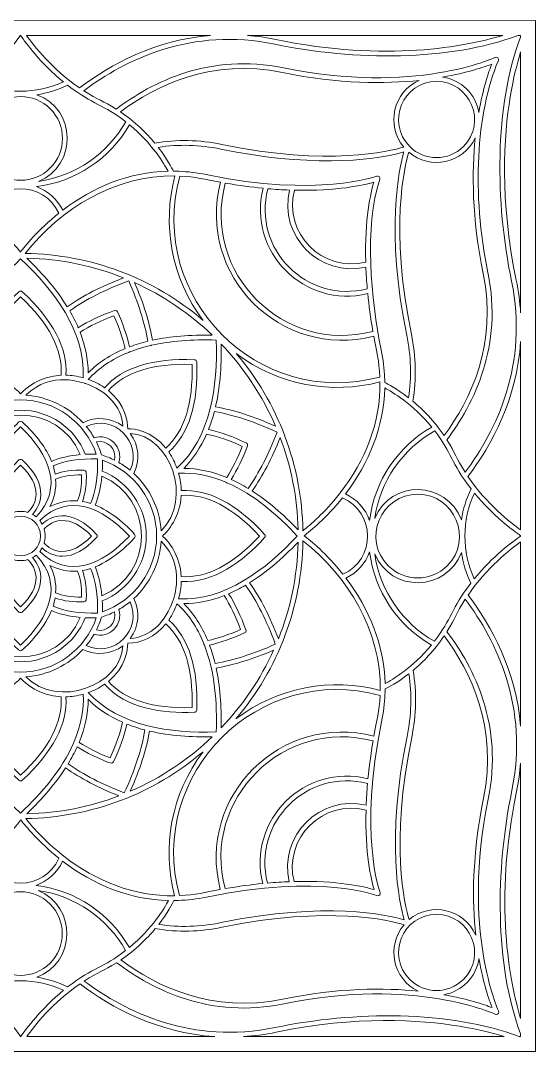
# Model space of a CAD drawing. Header units: inches. Extents: x 51 to 4638, y 0 to 864.
# Drawn here: x 483 to 915, y 0 to 864 of the extents above; entities that cross this region are included whole.
import ezdxf

# ---------------------------------------------------------------- set-up
doc = ezdxf.new("R2010")
doc.units = ezdxf.units.IN
doc.header["$MEASUREMENT"] = 0
doc.layers.add('_U+0421_U+043B_U+043E_U+0439 1', color=7, linetype='Continuous')

msp = doc.modelspace()

# ---------------------------------------------------------------- linework, layer by layer
at = {"layer": '_U+0421_U+043B_U+043E_U+0439 1', "color": 1, "lineweight": 9, "true_color": 0xff0000}
msp.add_lwpolyline([(915.45, 864), (51.45, 863.92), (51.45, 0), (915.45, 0), (915.45, 864)], dxfattribs=at)
for points, knots in [([(903.06, 851.61), (903.06, 851.61), (903.06, 850.23), (903.06, 850.23), (880.85, 792.02), (881.67, 712.1), (895.43, 645.67), (909.86, 576.03), (882.68, 520.43), (856.51, 485.39), (848.59, 497.68), (848.37, 501.17), (841.12, 512.61), (864.05, 542.93), (888.29, 591.59), (875.61, 652.78), (861.91, 718.89), (865.68, 786.62), (884.36, 830.54), (885.1, 832.27), (883.3, 833.92), (881.67, 833.14), (881, 832.82), (813.89, 801.65), (703.99, 824.42), (642.7, 837.12), (593.99, 812.79), (563.64, 789.8), (552.2, 797.01), (548.81, 797.16), (536.43, 805.18), (571.5, 831.42), (627.17, 858.68), (696.89, 844.24), (763.43, 830.45), (843.01, 829.81), (900.79, 851.61), (900.79, 851.61), (903.06, 851.61), (903.06, 851.61)], [0, 0, 0, 0, 1, 1, 1, 2, 2, 2, 3, 3, 3, 4, 4, 4, 5, 5, 5, 6, 6, 6, 7, 7, 7, 8, 8, 8, 9, 9, 9, 10, 10, 10, 11, 11, 11, 12, 12, 12, 13, 13, 13, 13]), ([(483.46, 851.61), (487.98, 844.98), (500.3, 828.28), (519.42, 812.66), (496.65, 802.18), (470.15, 802.23), (447.42, 812.8), (466.45, 828.37), (478.71, 844.99), (483.22, 851.61), (483.22, 851.61), (483.46, 851.61), (483.46, 851.61), (483.46, 851.61), (483.46, 851.61), (483.46, 851.61)], [0, 0, 0, 0, 1, 1, 1, 2, 2, 2, 3, 3, 3, 4, 4, 4, 5, 5, 5, 5]), ([(532.91, 807.53), (509.98, 823.28), (494.71, 842.63), (488.33, 851.61), (488.33, 851.61), (642.78, 851.61), (642.78, 851.61), (596.44, 847.76), (558.93, 827.24), (532.91, 807.53)], [0, 0, 0, 0, 1, 1, 1, 2, 2, 2, 3, 3, 3, 3]), ([(697.7, 848.15), (689.55, 849.84), (681.59, 850.97), (673.83, 851.61), (673.83, 851.61), (887.99, 851.61), (887.99, 851.61), (857.2, 842.33), (790.35, 828.96), (697.7, 848.15)], [0, 0, 0, 0, 1, 1, 1, 2, 2, 2, 3, 3, 3, 3]), ([(804.98, 758.05), (793.36, 754.51), (741.72, 741.68), (652.27, 760.21), (633.41, 764.12), (614.51, 764.5), (596.07, 761.35), (589.1, 769.73), (579.61, 779.1), (567.2, 787.47), (596.96, 809.71), (644.12, 832.74), (703.18, 820.51), (750.55, 810.69), (789.77, 810.93), (817.95, 813.89), (796.03, 804.18), (789.81, 776.18), (804.98, 758.05)], [0, 0, 0, 0, 1, 1, 1, 2, 2, 2, 3, 3, 3, 4, 4, 4, 5, 5, 5, 6, 6, 6, 6]), ([(903.06, 619.12), (902.49, 627.98), (901.29, 637.1), (899.35, 646.48), (885.35, 714.05), (888.89, 767.35), (894.33, 800.17), (896.93, 815.89), (900.21, 828.53), (903.06, 837.76), (903.06, 837.76), (903.06, 619.12), (903.06, 619.12)], [0, 0, 0, 0, 1, 1, 1, 2, 2, 2, 3, 3, 3, 4, 4, 4, 4]), ([(837.59, 816.63), (858.12, 820.21), (872.06, 824.96), (878.78, 827.59), (876.18, 820.94), (871.5, 807.23), (867.93, 787.04), (865.35, 802.51), (853.06, 814.45), (837.59, 816.63)], [0, 0, 0, 0, 1, 1, 1, 2, 2, 2, 3, 3, 3, 3]), ([(855.1, 758.51), (842.66, 746.07), (822.41, 746.07), (809.96, 758.51), (789.9, 778.58), (804.23, 812.99), (832.53, 812.99), (860.81, 812.98), (875.19, 778.61), (855.1, 758.51)], [0, 0, 0, 0, 1, 1, 1, 2, 2, 2, 3, 3, 3, 3]), ([(508.38, 790.07), (522.05, 776.39), (522.05, 754.14), (508.38, 740.47), (494.7, 726.79), (472.45, 726.79), (458.78, 740.47), (445.1, 754.14), (445.1, 776.39), (458.78, 790.07), (472.45, 803.74), (494.7, 803.74), (508.38, 790.07)], [0, 0, 0, 0, 1, 1, 1, 2, 2, 2, 3, 3, 3, 4, 4, 4, 4]), ([(571.71, 779.22), (556.65, 752.8), (530.07, 733.76), (498.4, 729.12), (531.33, 742.57), (530.3, 789.62), (497.2, 801.88), (506.05, 803.23), (514.72, 805.9), (522.9, 809.89), (544.91, 792.84), (552.47, 794.15), (571.71, 779.22)], [0, 0, 0, 0, 1, 1, 1, 2, 2, 2, 3, 3, 3, 4, 4, 4, 4]), ([(607.17, 737.8), (574.64, 737), (544.44, 724.6), (518.76, 705.05), (514.32, 714.25), (506.4, 721.41), (496.68, 724.85), (529.54, 728.93), (558.34, 748.12), (574.86, 776.7), (593.82, 761.05), (603.91, 743.99), (607.17, 737.8)], [0, 0, 0, 0, 1, 1, 1, 2, 2, 2, 3, 3, 3, 4, 4, 4, 4]), ([(788.95, 564.49), (788.66, 572.04), (787.76, 579.87), (786.08, 587.96), (777.27, 630.5), (771.69, 691.16), (784.87, 731.13), (785.43, 732.79), (783.8, 734.23), (782.27, 733.64), (781.79, 733.46), (732.94, 715.45), (639.19, 734.88), (631.32, 736.51), (623.69, 737.42), (616.33, 737.73), (615.82, 737.94), (615.34, 737.94), (614.88, 737.77), (613.8, 737.8), (612.72, 737.83), (611.65, 737.84), (610.44, 740.37), (606.45, 748.15), (598.95, 757.78), (616.19, 760.44), (633.84, 759.95), (651.46, 756.3), (722.28, 741.62), (776.24, 745.55), (805.15, 753.94), (801.11, 740.04), (789.33, 687.92), (807.5, 600.24), (811.14, 582.68), (811.64, 565.09), (809.01, 547.9), (799.14, 555.54), (791.26, 559.5), (789.05, 560.54), (789.04, 561.4), (789.01, 562.27), (788.99, 563.14), (789.13, 563.57), (789.13, 564), (788.95, 564.49)], [0, 0, 0, 0, 1, 1, 1, 2, 2, 2, 3, 3, 3, 4, 4, 4, 5, 5, 5, 6, 6, 6, 7, 7, 7, 8, 8, 8, 9, 9, 9, 10, 10, 10, 11, 11, 11, 12, 12, 12, 13, 13, 13, 14, 14, 14, 15, 15, 15, 15]), ([(871.69, 651.97), (883.91, 593.01), (860.96, 545.9), (838.79, 516.17), (830.37, 528.58), (820.97, 538.07), (812.58, 545.03), (815.7, 563.4), (815.31, 582.24), (811.42, 601.05), (792.92, 690.33), (805.71, 742.07), (809.25, 753.75), (827.13, 738.51), (854.84, 744.3), (864.97, 765.67), (862.11, 737.58), (862, 698.75), (871.69, 651.97)], [0, 0, 0, 0, 1, 1, 1, 2, 2, 2, 3, 3, 3, 4, 4, 4, 5, 5, 5, 6, 6, 6, 6]), ([(612.93, 733.81), (602.06, 692.79), (609.94, 648.11), (636.66, 612.74), (594.9, 648.26), (542.71, 667.99), (487.42, 668.89), (516.96, 706.58), (563.17, 734.69), (612.93, 733.81)], [0, 0, 0, 0, 1, 1, 1, 2, 2, 2, 3, 3, 3, 3]), ([(515.52, 702.53), (498.22, 688.76), (487.02, 674.98), (483.24, 670.02), (479.3, 675.15), (468.29, 688.6), (451.42, 702.07), (463.46, 729.74), (502.99, 730.21), (515.52, 702.53)], [0, 0, 0, 0, 1, 1, 1, 2, 2, 2, 3, 3, 3, 3]), ([(779.75, 599.58), (782.17, 586.2), (784.3, 579.13), (784.92, 565.27), (682.76, 537.79), (589.29, 631.82), (617.04, 733.68), (630.8, 733.01), (637.43, 730.95), (651.3, 728.46), (630.78, 650.47), (702, 579.39), (779.75, 599.58)], [0, 0, 0, 0, 1, 1, 1, 2, 2, 2, 3, 3, 3, 4, 4, 4, 4]), ([(774.74, 635.18), (775.7, 625.38), (777.11, 614.82), (779.05, 603.53), (704.03, 583.79), (635.19, 652.53), (655.25, 727.76), (666.55, 725.83), (677.1, 724.44), (686.91, 723.48), (673.45, 670.15), (721.86, 622.14), (774.74, 635.18)], [0, 0, 0, 0, 1, 1, 1, 2, 2, 2, 3, 3, 3, 4, 4, 4, 4]), ([(773.07, 661.5), (736.9, 652.55), (703.87, 685.44), (713.16, 721.85), (749.2, 720.93), (771.4, 726.14), (779.85, 728.65), (777.34, 720.16), (772.1, 697.81), (773.07, 661.5)], [0, 0, 0, 0, 1, 1, 1, 2, 2, 2, 3, 3, 3, 3]), ([(773.2, 657.42), (773.42, 651.68), (773.8, 645.62), (774.36, 639.22), (723.82, 626.28), (677.67, 672.47), (690.95, 723.11), (697.32, 722.56), (703.36, 722.2), (709.08, 721.98), (699.89, 683.33), (734.57, 648.52), (773.2, 657.42)], [0, 0, 0, 0, 1, 1, 1, 2, 2, 2, 3, 3, 3, 4, 4, 4, 4]), ([(536.05, 564.53), (530.85, 566.02), (526, 566.73), (521.51, 566.86), (522.9, 589.53), (510.57, 613.05), (484.81, 636.8), (484.04, 637.51), (482.86, 637.51), (482.09, 636.8), (456.33, 613.05), (443.99, 589.52), (445.39, 566.85), (440.9, 566.71), (436.05, 566), (430.85, 564.52), (430.19, 577.55), (432.72, 590.83), (438.42, 604.28), (438.85, 604.69), (439.04, 605.22), (439.04, 605.75), (448.75, 627.86), (465.86, 647.8), (483.45, 664.21), (511.63, 637.91), (538.01, 603.14), (536.05, 564.53)], [0, 0, 0, 0, 1, 1, 1, 2, 2, 2, 3, 3, 3, 4, 4, 4, 5, 5, 5, 6, 6, 6, 7, 7, 7, 8, 8, 8, 9, 9, 9, 9]), ([(522.59, 624.19), (514.22, 637.65), (502.87, 651.23), (488.57, 664.87), (517.19, 664.25), (544.54, 658.45), (569.74, 648.36), (551.37, 641.43), (535.54, 633.32), (522.59, 624.19)], [0, 0, 0, 0, 1, 1, 1, 2, 2, 2, 3, 3, 3, 3]), ([(574.18, 645.75), (582.18, 627.76), (587.56, 610.78), (590.21, 595.22), (584.83, 593.9), (579.72, 592.34), (574.89, 590.53), (572.8, 599.76), (569.4, 609.65), (564.72, 619.99), (564.29, 620.94), (563.21, 621.41), (562.23, 621.05), (550.59, 616.9), (540.4, 612.03), (531.85, 606.58), (529.82, 611.29), (527.43, 616.02), (524.66, 620.76), (538.08, 630.25), (554.72, 638.65), (574.18, 645.75)], [0, 0, 0, 0, 1, 1, 1, 2, 2, 2, 3, 3, 3, 4, 4, 4, 5, 5, 5, 6, 6, 6, 7, 7, 7, 7]), ([(594.12, 596.11), (591.55, 611.07), (586.52, 627.27), (579.15, 644.36), (603.36, 633.41), (625.38, 618.43), (644.34, 600.29), (625.68, 600.72), (608.93, 599.32), (594.12, 596.11)], [0, 0, 0, 0, 1, 1, 1, 2, 2, 2, 3, 3, 3, 3]), ([(517.5, 566.83), (499.12, 565.96), (487.49, 555.49), (483.45, 551.18), (479.41, 555.49), (467.79, 565.95), (449.4, 566.82), (447.99, 587.92), (459.43, 610.04), (483.45, 632.6), (507.46, 610.05), (518.91, 587.93), (517.5, 566.83)], [0, 0, 0, 0, 1, 1, 1, 2, 2, 2, 3, 3, 3, 4, 4, 4, 4]), ([(561.83, 616.65), (566.11, 606.95), (569.22, 597.68), (571.12, 589.05), (558.94, 584), (548.6, 577.27), (540.15, 568.88), (540.11, 580.07), (537.85, 591.39), (533.4, 602.82), (541.39, 607.99), (550.93, 612.64), (561.83, 616.65)], [0, 0, 0, 0, 1, 1, 1, 2, 2, 2, 3, 3, 3, 4, 4, 4, 4]), ([(614.64, 488.77), (612.86, 493.8), (611.08, 497.6), (607.72, 502.44), (624.74, 517.48), (632.65, 542.84), (631.23, 577.86), (631.19, 578.9), (630.35, 579.74), (629.31, 579.78), (594.3, 581.2), (568.93, 573.29), (553.89, 556.26), (549.01, 559.64), (545.19, 561.43), (540.22, 563.19), (548.93, 572.74), (560.03, 580.23), (573.43, 585.67), (574.03, 585.66), (574.54, 585.89), (574.9, 586.26), (580.41, 588.41), (586.31, 590.21), (592.57, 591.68), (592.65, 591.68), (592.73, 591.68), (592.81, 591.69), (592.97, 591.72), (593.12, 591.77), (593.27, 591.83), (609.05, 595.43), (627.19, 596.9), (647.65, 596.2), (648.98, 557.63), (643.01, 514.64), (614.64, 488.77)], [0, 0, 0, 0, 1, 1, 1, 2, 2, 2, 3, 3, 3, 4, 4, 4, 5, 5, 5, 6, 6, 6, 7, 7, 7, 8, 8, 8, 9, 9, 9, 10, 10, 10, 11, 11, 11, 12, 12, 12, 12]), ([(647.02, 540.23), (650.62, 555.62), (652.2, 573.2), (651.74, 592.89), (670.8, 572.96), (686.36, 549.66), (697.44, 523.98), (679.55, 532.07), (662.63, 537.52), (647.02, 540.23)], [0, 0, 0, 0, 1, 1, 1, 2, 2, 2, 3, 3, 3, 3]), ([(903.06, 437.1), (894.06, 443.49), (874.64, 458.81), (858.86, 481.86), (878.99, 508.49), (899.97, 547.15), (903.06, 594.99), (903.06, 594.99), (903.06, 437.1), (903.06, 437.1)], [0, 0, 0, 0, 1, 1, 1, 2, 2, 2, 3, 3, 3, 3]), ([(751.71, 468.19), (751.33, 467.95), (751.04, 467.61), (750.88, 467.14), (738.51, 451.51), (726.1, 440.94), (720.34, 436.39), (719.34, 491.46), (699.66, 543.45), (664.31, 585.08), (699.89, 558.15), (744.5, 550.56), (785.04, 561.17), (785.49, 527.32), (772.98, 495.45), (751.71, 468.19)], [0, 0, 0, 0, 1, 1, 1, 2, 2, 2, 3, 3, 3, 4, 4, 4, 5, 5, 5, 5]), ([(569.34, 523.96), (559.46, 531.46), (546.46, 532.35), (535.85, 526.98), (523.59, 540.3), (506.42, 548.83), (487.79, 549.99), (509.44, 571.43), (536.79, 559.86), (537.79, 559.82), (554.54, 554.15), (568.45, 541.22), (569.34, 523.96)], [0, 0, 0, 0, 1, 1, 1, 2, 2, 2, 3, 3, 3, 4, 4, 4, 4]), ([(627.3, 575.85), (628.32, 543.22), (620.92, 519.63), (605.31, 505.65), (593.42, 520.36), (579.01, 521.9), (573.33, 521.87), (573.35, 527.55), (571.81, 541.95), (557.09, 553.85), (571.07, 569.47), (594.67, 576.86), (627.3, 575.85)], [0, 0, 0, 0, 1, 1, 1, 2, 2, 2, 3, 3, 3, 4, 4, 4, 4]), ([(756.05, 467.27), (775.96, 493.33), (788.24, 523.69), (789.01, 556.07), (795.01, 552.93), (812.48, 542.74), (828.42, 523.31), (800.39, 507.23), (780.5, 478.72), (776.3, 444.98), (772.87, 454.67), (765.64, 462.79), (756.05, 467.27)], [0, 0, 0, 0, 1, 1, 1, 2, 2, 2, 3, 3, 3, 4, 4, 4, 4]), ([(546.97, 500.66), (543.8, 500.72), (540.73, 500.68), (537.77, 500.53), (529.01, 522.68), (507.37, 537.46), (483.45, 537.46), (459.53, 537.46), (437.89, 522.68), (429.13, 500.53), (426.17, 500.68), (423.1, 500.72), (419.93, 500.66), (429.09, 527.57), (454.81, 546.14), (483.45, 546.14), (512.09, 546.14), (537.81, 527.57), (546.97, 500.66)], [0, 0, 0, 0, 1, 1, 1, 2, 2, 2, 3, 3, 3, 4, 4, 4, 5, 5, 5, 6, 6, 6, 6]), ([(509.38, 494.57), (505.05, 505.46), (496.84, 516.51), (484.81, 527.61), (484.04, 528.31), (482.86, 528.31), (482.09, 527.61), (470.06, 516.51), (461.85, 505.46), (457.52, 494.57), (450.62, 497.54), (442.52, 499.42), (433.33, 500.23), (452.01, 544.41), (514.89, 544.42), (533.57, 500.23), (524.38, 499.42), (516.28, 497.54), (509.38, 494.57)], [0, 0, 0, 0, 1, 1, 1, 2, 2, 2, 3, 3, 3, 4, 4, 4, 5, 5, 5, 6, 6, 6, 6]), ([(674.35, 471.92), (669.62, 474.79), (664.9, 477.3), (660.21, 479.44), (665.25, 487.44), (669.84, 496.85), (673.85, 507.46), (674.22, 508.44), (673.78, 509.53), (672.83, 509.98), (661.67, 515.26), (651.02, 519.03), (641.12, 521.22), (643.02, 525.99), (644.67, 531.02), (646.06, 536.33), (662.26, 533.56), (679.97, 527.73), (698.75, 518.99), (691.69, 500.61), (683.49, 484.8), (674.35, 471.92)], [0, 0, 0, 0, 1, 1, 1, 2, 2, 2, 3, 3, 3, 4, 4, 4, 5, 5, 5, 6, 6, 6, 7, 7, 7, 7]), ([(575.35, 487.07), (572.39, 489.5), (569.22, 491.7), (565.87, 493.63), (569.84, 506.41), (557.78, 518.37), (545.09, 514.41), (543.16, 517.74), (540.98, 520.9), (538.57, 523.85), (561.81, 534.58), (586.16, 510.5), (575.35, 487.07)], [0, 0, 0, 0, 1, 1, 1, 2, 2, 2, 3, 3, 3, 4, 4, 4, 4]), ([(496.49, 448.02), (495.53, 448.8), (494.51, 449.49), (493.42, 450.09), (495.81, 452.59), (500.16, 458.25), (500.43, 466.47), (500.75, 476.03), (495.49, 485.87), (484.81, 495.73), (484.04, 496.43), (482.86, 496.43), (482.09, 495.73), (471.41, 485.87), (466.15, 476.03), (466.47, 466.47), (466.75, 458.25), (471.09, 452.59), (473.48, 450.09), (472.39, 449.49), (471.37, 448.8), (470.41, 448.02), (447.23, 472), (459, 500.29), (483.45, 523.4), (507.89, 500.31), (519.67, 472), (496.49, 448.02)], [0, 0, 0, 0, 1, 1, 1, 2, 2, 2, 3, 3, 3, 4, 4, 4, 5, 5, 5, 6, 6, 6, 7, 7, 7, 8, 8, 8, 9, 9, 9, 9]), ([(780.57, 446.69), (785.15, 478), (803.95, 504.88), (830.93, 520.14), (845.73, 500.96), (844.28, 493.65), (861.48, 471.5), (857.41, 463.24), (854.69, 454.46), (853.32, 445.51), (841.03, 478.67), (793.98, 479.55), (780.57, 446.69)], [0, 0, 0, 0, 1, 1, 1, 2, 2, 2, 3, 3, 3, 4, 4, 4, 4]), ([(551.49, 499.91), (551.49, 499.91), (551.36, 500.04), (551.36, 500.04), (550.21, 503.78), (548.76, 507.37), (547.04, 510.8), (556.2, 513.02), (564.48, 504.78), (562.25, 495.58), (558.82, 497.3), (555.23, 498.75), (551.49, 499.91)], [0, 0, 0, 0, 1, 1, 1, 2, 2, 2, 3, 3, 3, 4, 4, 4, 4]), ([(575.42, 517.88), (609.13, 516.14), (628.35, 463.52), (601.44, 436.34), (600.28, 454.95), (591.77, 472.09), (578.48, 484.35), (583.93, 495.1), (582.88, 508.11), (575.42, 517.88)], [0, 0, 0, 0, 1, 1, 1, 2, 2, 2, 3, 3, 3, 3]), ([(656.49, 481.05), (644.31, 486.1), (632.24, 488.66), (620.33, 488.7), (628.22, 496.63), (634.63, 506.24), (639.56, 517.47), (648.86, 515.48), (658.89, 512.02), (669.45, 507.15), (665.6, 497.26), (661.25, 488.51), (656.49, 481.05)], [0, 0, 0, 0, 1, 1, 1, 2, 2, 2, 3, 3, 3, 4, 4, 4, 4]), ([(677.75, 469.79), (686.51, 482.19), (694.41, 497.2), (701.28, 514.5), (710.46, 490.35), (715.73, 464.31), (716.32, 437.12), (703.39, 450.67), (690.52, 461.56), (677.75, 469.79)], [0, 0, 0, 0, 1, 1, 1, 2, 2, 2, 3, 3, 3, 3]), ([(548.07, 496.62), (548.49, 481.67), (546.53, 469.12), (542.23, 459.27), (539.91, 460), (537.6, 460.56), (535.29, 460.93), (537.84, 467.5), (538.94, 475.64), (538.55, 485.19), (538.51, 486.23), (537.68, 487.06), (536.64, 487.1), (527.1, 487.49), (518.96, 486.39), (512.39, 483.85), (512.02, 486.15), (511.46, 488.46), (510.73, 490.78), (520.58, 495.08), (533.13, 497.04), (548.07, 496.62)], [0, 0, 0, 0, 1, 1, 1, 2, 2, 2, 3, 3, 3, 4, 4, 4, 5, 5, 5, 6, 6, 6, 7, 7, 7, 7]), ([(552.11, 368.48), (552.17, 371.65), (552.13, 374.72), (551.98, 377.68), (574.13, 386.44), (588.92, 408.08), (588.92, 432), (588.92, 455.92), (574.13, 477.56), (551.98, 486.32), (552.13, 489.28), (552.17, 492.35), (552.11, 495.52), (579.02, 486.36), (597.59, 460.64), (597.59, 432), (597.59, 403.36), (579.02, 377.64), (552.11, 368.48)], [0, 0, 0, 0, 1, 1, 1, 2, 2, 2, 3, 3, 3, 4, 4, 4, 5, 5, 5, 6, 6, 6, 6]), ([(470.47, 466.6), (470.21, 474.55), (474.57, 482.93), (483.45, 491.5), (492.31, 482.95), (496.67, 474.6), (496.43, 466.66), (496.16, 457.62), (489.79, 452.1), (489.41, 451.78), (485.51, 452.96), (481.4, 452.96), (477.49, 451.78), (477.14, 452.07), (470.77, 457.5), (470.47, 466.6)], [0, 0, 0, 0, 1, 1, 1, 2, 2, 2, 3, 3, 3, 4, 4, 4, 5, 5, 5, 5]), ([(615.98, 379.4), (617.47, 384.6), (618.18, 389.45), (618.31, 393.94), (645.57, 392.27), (669.82, 410.65), (688.26, 430.64), (688.96, 431.41), (688.96, 432.59), (688.26, 433.36), (664.5, 459.12), (640.97, 471.46), (618.3, 470.06), (618.16, 474.55), (617.45, 479.4), (615.97, 484.6), (629, 485.27), (642.27, 482.73), (655.73, 477.04), (656.14, 476.61), (656.67, 476.4), (657.21, 476.42), (679.28, 466.72), (699.16, 449.69), (715.66, 432), (689.22, 403.67), (654.49, 377.43), (615.98, 379.4)], [0, 0, 0, 0, 1, 1, 1, 2, 2, 2, 3, 3, 3, 4, 4, 4, 5, 5, 5, 6, 6, 6, 7, 7, 7, 8, 8, 8, 9, 9, 9, 9]), ([(512.88, 479.71), (518.66, 482.17), (525.94, 483.34), (534.61, 483.16), (534.79, 474.5), (533.61, 467.21), (531.16, 461.43), (522.93, 462.02), (515.13, 460.3), (508.04, 456.59), (511.74, 463.66), (513.47, 471.46), (512.88, 479.71)], [0, 0, 0, 0, 1, 1, 1, 2, 2, 2, 3, 3, 3, 4, 4, 4, 4]), ([(579.35, 431.07), (579.73, 431.79), (579.63, 432.64), (579.13, 433.26), (572.36, 441.52), (558.46, 452.97), (546.01, 457.92), (548.98, 464.83), (550.87, 472.93), (551.68, 482.12), (595.86, 463.44), (595.87, 400.56), (551.68, 381.88), (550.87, 391.08), (548.98, 399.18), (546.01, 406.09), (561.92, 412.41), (577.95, 428.41), (579.35, 431.07)], [0, 0, 0, 0, 1, 1, 1, 2, 2, 2, 3, 3, 3, 4, 4, 4, 5, 5, 5, 6, 6, 6, 6]), ([(499.47, 418.96), (500.25, 419.92), (500.94, 420.94), (501.54, 422.03), (506.08, 417.7), (512.16, 415.01), (518.74, 415.01), (528.04, 415.01), (537.61, 420.26), (547.18, 430.64), (547.88, 431.41), (547.88, 432.59), (547.18, 433.36), (537.32, 444.04), (527.48, 449.32), (517.92, 448.98), (509.7, 448.71), (504.04, 444.36), (501.54, 441.97), (500.94, 443.06), (500.25, 444.08), (499.47, 445.04), (523.65, 468.41), (551.81, 456.34), (574.83, 432), (551.66, 407.49), (523.61, 395.63), (499.47, 418.96)], [0, 0, 0, 0, 1, 1, 1, 2, 2, 2, 3, 3, 3, 4, 4, 4, 5, 5, 5, 6, 6, 6, 7, 7, 7, 8, 8, 8, 9, 9, 9, 9]), ([(602.63, 432), (606.94, 436.04), (617.4, 447.66), (618.27, 466.05), (639.38, 467.47), (661.49, 456.02), (684.05, 432), (661.5, 407.99), (639.39, 396.54), (618.28, 397.95), (617.42, 416.33), (606.95, 427.96), (602.63, 432)], [0, 0, 0, 0, 1, 1, 1, 2, 2, 2, 3, 3, 3, 4, 4, 4, 4]), ([(841.52, 407.07), (827.84, 393.4), (805.59, 393.4), (791.92, 407.07), (769.86, 429.12), (785.62, 466.93), (816.72, 466.93), (847.79, 466.93), (863.6, 429.15), (841.52, 407.07)], [0, 0, 0, 0, 1, 1, 1, 2, 2, 2, 3, 3, 3, 3]), ([(864.25, 468.03), (879.83, 449), (896.45, 436.74), (903.06, 432.23), (903.06, 432.23), (903.06, 431.99), (903.06, 431.99), (896.43, 427.47), (879.73, 415.15), (864.11, 396.03), (853.63, 418.8), (853.68, 445.3), (864.25, 468.03)], [0, 0, 0, 0, 1, 1, 1, 2, 2, 2, 3, 3, 3, 4, 4, 4, 4]), ([(721.47, 432.21), (726.6, 436.15), (740.05, 447.16), (753.52, 464.03), (781.17, 451.99), (781.69, 412.47), (753.98, 399.93), (740.21, 417.23), (726.43, 428.43), (721.47, 432.21)], [0, 0, 0, 0, 1, 1, 1, 2, 2, 2, 3, 3, 3, 3]), ([(483.45, 415.33), (474.26, 415.33), (466.78, 422.81), (466.78, 432), (466.78, 441.19), (474.26, 448.67), (483.45, 448.67), (492.64, 448.67), (500.12, 441.19), (500.12, 432), (500.12, 422.81), (492.64, 415.33), (483.45, 415.33)], [0, 0, 0, 0, 1, 1, 1, 2, 2, 2, 3, 3, 3, 4, 4, 4, 4]), ([(503.23, 437.96), (503.52, 438.31), (508.95, 444.68), (518.05, 444.98), (526.04, 445.21), (534.38, 440.88), (542.96, 432), (534.4, 423.15), (526.05, 418.81), (518.11, 419.02), (509.07, 419.29), (503.55, 425.66), (503.23, 426.04), (504.41, 429.94), (504.41, 434.05), (503.23, 437.96)], [0, 0, 0, 0, 1, 1, 1, 2, 2, 2, 3, 3, 3, 4, 4, 4, 5, 5, 5, 5]), ([(578.43, 379.6), (591.75, 391.86), (600.28, 409.03), (601.44, 427.66), (622.86, 406.03), (611.32, 378.67), (611.28, 377.67), (605.62, 360.96), (592.72, 347.01), (575.41, 346.11), (582.91, 355.99), (583.81, 368.99), (578.43, 379.6)], [0, 0, 0, 0, 1, 1, 1, 2, 2, 2, 3, 3, 3, 4, 4, 4, 4]), ([(664.19, 278.79), (699.71, 320.54), (719.44, 372.74), (720.34, 428.03), (758.12, 398.42), (786.15, 352.17), (785.27, 302.52), (744.27, 313.39), (699.58, 305.52), (664.19, 278.79)], [0, 0, 0, 0, 1, 1, 1, 2, 2, 2, 3, 3, 3, 3]), ([(675.64, 392.86), (689.11, 401.23), (702.68, 412.58), (716.32, 426.88), (715.7, 398.27), (709.9, 370.91), (699.81, 345.71), (692.88, 364.08), (684.77, 379.91), (675.64, 392.86)], [0, 0, 0, 0, 1, 1, 1, 2, 2, 2, 3, 3, 3, 3]), ([(903.06, 272.66), (899.21, 319), (878.69, 356.51), (858.99, 382.54), (874.73, 405.47), (894.08, 420.74), (903.06, 427.12), (903.06, 427.12), (903.06, 272.66), (903.06, 272.66)], [0, 0, 0, 0, 1, 1, 1, 2, 2, 2, 3, 3, 3, 3]), ([(470.41, 415.98), (471.37, 415.2), (472.39, 414.51), (473.48, 413.91), (471.09, 411.41), (466.75, 405.75), (466.47, 397.53), (466.15, 387.97), (471.41, 378.13), (482.1, 368.27), (482.86, 367.57), (484.04, 367.57), (484.81, 368.27), (495.49, 378.13), (500.75, 387.97), (500.43, 397.53), (500.16, 405.75), (495.81, 411.41), (493.42, 413.91), (494.51, 414.51), (495.53, 415.2), (496.49, 415.98), (519.67, 392.01), (507.9, 363.74), (483.45, 340.62), (459.02, 363.72), (447.23, 392), (470.41, 415.98)], [0, 0, 0, 0, 1, 1, 1, 2, 2, 2, 3, 3, 3, 4, 4, 4, 5, 5, 5, 6, 6, 6, 7, 7, 7, 8, 8, 8, 9, 9, 9, 9]), ([(789.25, 308.28), (788.45, 340.81), (776.05, 371.01), (756.5, 396.69), (765.7, 401.13), (772.86, 409.05), (776.3, 418.77), (780.39, 385.92), (799.56, 357.11), (828.15, 340.59), (812.5, 321.63), (795.44, 311.54), (789.25, 308.28)], [0, 0, 0, 0, 1, 1, 1, 2, 2, 2, 3, 3, 3, 4, 4, 4, 4]), ([(830.67, 343.75), (804.25, 358.8), (785.21, 385.38), (780.57, 417.06), (794, 384.16), (841.05, 385.09), (853.33, 418.25), (854.68, 409.41), (857.35, 400.73), (861.35, 392.55), (844.35, 370.61), (845.55, 362.91), (830.67, 343.75)], [0, 0, 0, 0, 1, 1, 1, 2, 2, 2, 3, 3, 3, 4, 4, 4, 4]), ([(496.43, 397.4), (496.7, 389.45), (492.33, 381.07), (483.45, 372.5), (474.6, 381.05), (470.23, 389.4), (470.47, 397.34), (470.74, 406.38), (477.11, 411.9), (477.49, 412.22), (481.4, 411.04), (485.5, 411.04), (489.42, 412.22), (489.76, 411.93), (496.13, 406.5), (496.43, 397.4)], [0, 0, 0, 0, 1, 1, 1, 2, 2, 2, 3, 3, 3, 4, 4, 4, 5, 5, 5, 5]), ([(508.04, 407.41), (515.23, 403.65), (523.06, 401.99), (531.16, 402.57), (533.61, 396.78), (534.79, 389.5), (534.61, 380.84), (525.97, 380.65), (518.67, 381.83), (512.88, 384.29), (513.47, 392.52), (511.75, 400.32), (508.04, 407.41)], [0, 0, 0, 0, 1, 1, 1, 2, 2, 2, 3, 3, 3, 4, 4, 4, 4]), ([(510.73, 373.22), (511.46, 375.54), (512.01, 377.85), (512.39, 380.15), (519.9, 377.24), (528.56, 376.57), (536.64, 376.9), (537.68, 376.94), (538.51, 377.77), (538.55, 378.81), (538.94, 388.36), (537.84, 396.51), (535.29, 403.08), (537.59, 403.45), (539.91, 404.01), (542.23, 404.74), (546.53, 394.89), (548.49, 382.34), (548.07, 367.38), (533.13, 366.97), (520.58, 368.92), (510.73, 373.22)], [0, 0, 0, 0, 1, 1, 1, 2, 2, 2, 3, 3, 3, 4, 4, 4, 5, 5, 5, 6, 6, 6, 7, 7, 7, 7]), ([(646.66, 325.24), (645.35, 330.62), (643.79, 335.73), (641.98, 340.56), (651.21, 342.65), (661.1, 346.05), (671.44, 350.73), (672.39, 351.16), (672.85, 352.24), (672.5, 353.22), (668.35, 364.86), (663.48, 375.05), (658.03, 383.6), (662.74, 385.63), (667.47, 388.02), (672.21, 390.79), (681.7, 377.37), (690.11, 360.74), (697.2, 341.27), (679.21, 333.27), (662.23, 327.89), (646.66, 325.24)], [0, 0, 0, 0, 1, 1, 1, 2, 2, 2, 3, 3, 3, 4, 4, 4, 5, 5, 5, 6, 6, 6, 7, 7, 7, 7]), ([(654.28, 382.05), (659.44, 374.06), (664.09, 364.52), (668.11, 353.62), (658.4, 349.34), (649.14, 346.23), (640.5, 344.33), (635.46, 356.51), (628.73, 366.85), (620.34, 375.3), (631.52, 375.33), (642.85, 377.59), (654.28, 382.05)], [0, 0, 0, 0, 1, 1, 1, 2, 2, 2, 3, 3, 3, 4, 4, 4, 4]), ([(901.69, 12.39), (843.29, 34.67), (763.26, 33.72), (697.12, 20.02), (627.49, 5.59), (571.88, 32.77), (536.84, 58.94), (549.13, 66.86), (552.62, 67.09), (564.06, 74.33), (594.39, 51.4), (643.04, 27.16), (704.24, 39.84), (815.09, 62.81), (881.59, 31.04), (882.59, 30.95), (884.22, 30.78), (885.23, 32.44), (884.59, 33.78), (884.27, 34.45), (853.1, 101.56), (875.87, 211.46), (888.57, 272.75), (864.24, 321.46), (841.25, 351.81), (848.46, 363.25), (848.61, 366.64), (856.63, 379.02), (882.87, 343.95), (910.13, 288.29), (895.69, 218.56), (881.9, 152.02), (881.25, 72.45), (903.06, 14.66), (903.06, 14.66), (903.06, 12.39), (903.06, 12.39), (903.06, 12.39), (901.69, 12.39), (901.69, 12.39), (901.69, 12.39), (901.69, 12.39), (901.69, 12.39)], [0, 0, 0, 0, 1, 1, 1, 2, 2, 2, 3, 3, 3, 4, 4, 4, 5, 5, 5, 6, 6, 6, 7, 7, 7, 8, 8, 8, 9, 9, 9, 10, 10, 10, 11, 11, 11, 12, 12, 12, 13, 13, 13, 14, 14, 14, 14]), ([(545.08, 349.58), (557.85, 345.61), (569.82, 357.67), (565.86, 370.36), (569.2, 372.29), (572.35, 374.47), (575.3, 376.88), (586.03, 353.64), (561.95, 329.29), (538.52, 340.09), (540.95, 343.06), (543.15, 346.23), (545.08, 349.58)], [0, 0, 0, 0, 1, 1, 1, 2, 2, 2, 3, 3, 3, 4, 4, 4, 4]), ([(629.31, 284.22), (630.35, 284.26), (631.19, 285.1), (631.23, 286.14), (632.65, 321.16), (624.73, 346.52), (607.71, 361.57), (611.08, 366.43), (612.87, 370.22), (614.64, 375.23), (624.19, 366.52), (631.68, 355.43), (637.12, 342.02), (637.1, 341.44), (637.32, 340.94), (637.71, 340.56), (646.48, 318.05), (648.48, 291.84), (647.65, 267.8), (609.08, 266.47), (566.09, 272.44), (540.22, 300.82), (545.24, 302.59), (549.05, 304.38), (553.91, 307.74), (571.99, 287.29), (602.13, 283.12), (629.31, 284.22)], [0, 0, 0, 0, 1, 1, 1, 2, 2, 2, 3, 3, 3, 4, 4, 4, 5, 5, 5, 6, 6, 6, 7, 7, 7, 8, 8, 8, 9, 9, 9, 9]), ([(419.93, 363.34), (422.94, 363.29), (425.81, 363.31), (429.13, 363.48), (437.89, 341.33), (459.53, 326.53), (483.45, 326.53), (507.38, 326.53), (529.01, 341.32), (537.77, 363.48), (541.06, 363.31), (543.93, 363.28), (546.97, 363.34), (537.81, 336.43), (512.09, 317.86), (483.45, 317.86), (454.81, 317.86), (429.09, 336.43), (419.93, 363.34)], [0, 0, 0, 0, 1, 1, 1, 2, 2, 2, 3, 3, 3, 4, 4, 4, 5, 5, 5, 6, 6, 6, 6]), ([(457.52, 369.43), (463.67, 353.97), (480.79, 335.87), (483.45, 335.87), (485.3, 335.87), (502.65, 352.49), (509.38, 369.43), (516.28, 366.46), (524.38, 364.57), (533.57, 363.76), (514.88, 319.59), (452.02, 319.58), (433.33, 363.76), (442.53, 364.57), (450.62, 366.47), (457.52, 369.43)], [0, 0, 0, 0, 1, 1, 1, 2, 2, 2, 3, 3, 3, 4, 4, 4, 5, 5, 5, 5]), ([(551.36, 363.96), (551.38, 363.98), (551.49, 364.09), (551.49, 364.09), (555.23, 365.25), (558.82, 366.7), (562.24, 368.42), (564.47, 359.26), (556.23, 350.97), (547.03, 353.21), (548.76, 356.63), (550.21, 360.22), (551.36, 363.96)], [0, 0, 0, 0, 1, 1, 1, 2, 2, 2, 3, 3, 3, 4, 4, 4, 4]), ([(573.33, 342.12), (584.44, 342.1), (596.34, 347.27), (605.3, 358.36), (620.92, 344.38), (628.32, 320.78), (627.3, 288.15), (594.67, 287.14), (571.08, 294.53), (557.1, 310.14), (571.81, 322.03), (573.35, 336.44), (573.33, 342.12)], [0, 0, 0, 0, 1, 1, 1, 2, 2, 2, 3, 3, 3, 4, 4, 4, 4]), ([(865.34, 97.51), (855.63, 119.42), (827.62, 125.64), (809.5, 110.47), (805.96, 122.09), (793.13, 173.73), (811.66, 263.18), (815.57, 282.04), (815.95, 300.94), (812.8, 319.38), (821.18, 326.36), (830.55, 335.85), (838.92, 348.25), (861.16, 318.49), (884.19, 271.33), (871.96, 212.27), (862.14, 164.91), (862.38, 125.68), (865.34, 97.51)], [0, 0, 0, 0, 1, 1, 1, 2, 2, 2, 3, 3, 3, 4, 4, 4, 5, 5, 5, 6, 6, 6, 6]), ([(487.79, 314.02), (506.4, 315.17), (523.54, 323.68), (535.8, 336.97), (546.6, 331.49), (559.6, 332.61), (569.33, 340.03), (567.63, 306.84), (515.34, 286.74), (487.79, 314.02)], [0, 0, 0, 0, 1, 1, 1, 2, 2, 2, 3, 3, 3, 3]), ([(647.56, 321.34), (662.52, 323.91), (678.72, 328.93), (695.81, 336.3), (684.86, 312.09), (669.88, 290.08), (651.74, 271.11), (652.17, 289.77), (650.77, 306.53), (647.56, 321.34)], [0, 0, 0, 0, 1, 1, 1, 2, 2, 2, 3, 3, 3, 3]), ([(651.03, 135.7), (637.66, 133.28), (630.58, 131.15), (616.72, 130.53), (589.16, 232.99), (683.57, 326.08), (785.13, 298.41), (784.46, 284.65), (782.4, 278.02), (779.91, 264.15), (702.2, 284.6), (630.77, 213.72), (651.03, 135.7)], [0, 0, 0, 0, 1, 1, 1, 2, 2, 2, 3, 3, 3, 4, 4, 4, 4]), ([(449.4, 297.17), (467.78, 298.04), (479.41, 308.51), (483.45, 312.82), (487.49, 308.51), (499.11, 298.05), (517.5, 297.19), (518.92, 276.08), (507.47, 253.96), (483.45, 231.4), (459.44, 253.95), (447.99, 276.07), (449.4, 297.17)], [0, 0, 0, 0, 1, 1, 1, 2, 2, 2, 3, 3, 3, 4, 4, 4, 4]), ([(611.99, 126.41), (612.88, 126.42), (613.76, 126.43), (614.65, 126.46), (615.12, 126.31), (615.5, 126.34), (615.94, 126.5), (623.49, 126.79), (631.32, 127.69), (639.41, 129.37), (735.45, 149.27), (782.08, 130.55), (783.08, 130.49), (784.62, 130.37), (785.59, 131.87), (785.09, 133.18), (784.91, 133.66), (766.9, 182.51), (786.33, 276.27), (787.96, 284.14), (788.87, 291.76), (789.18, 299.12), (789.39, 299.63), (789.39, 300.11), (789.22, 300.58), (789.25, 301.65), (789.28, 302.73), (789.29, 303.8), (791.82, 305.01), (799.6, 309.01), (809.23, 316.5), (811.89, 299.26), (811.4, 281.61), (807.75, 263.99), (789.59, 176.34), (801.35, 124.23), (805.39, 110.3), (791.48, 114.34), (739.37, 126.12), (651.69, 107.95), (634.13, 104.31), (616.53, 103.8), (599.35, 106.45), (607, 116.32), (610.96, 124.21), (611.99, 126.41)], [0, 0, 0, 0, 1, 1, 1, 2, 2, 2, 3, 3, 3, 4, 4, 4, 5, 5, 5, 6, 6, 6, 7, 7, 7, 8, 8, 8, 9, 9, 9, 10, 10, 10, 11, 11, 11, 12, 12, 12, 13, 13, 13, 14, 14, 14, 15, 15, 15, 15]), ([(430.85, 299.47), (436.05, 297.98), (440.9, 297.27), (445.39, 297.13), (444, 274.47), (456.34, 250.95), (482.1, 227.2), (482.48, 226.84), (482.96, 226.67), (483.45, 226.67), (483.94, 226.67), (484.42, 226.84), (484.81, 227.2), (510.57, 250.95), (522.91, 274.48), (521.51, 297.15), (526, 297.28), (530.85, 297.99), (536.05, 299.48), (536.71, 286.45), (534.18, 273.17), (528.49, 259.72), (528.06, 259.31), (527.86, 258.79), (527.86, 258.25), (518.15, 236.14), (501.04, 216.2), (483.45, 199.79), (455.27, 226.09), (428.89, 260.86), (430.85, 299.47)], [0, 0, 0, 0, 1, 1, 1, 2, 2, 2, 3, 3, 3, 4, 4, 4, 5, 5, 5, 6, 6, 6, 7, 7, 7, 8, 8, 8, 9, 9, 9, 10, 10, 10, 10]), ([(568.92, 275.89), (566.93, 266.59), (563.47, 256.56), (558.6, 246.01), (548.71, 249.85), (539.96, 254.2), (532.51, 258.95), (537.56, 271.14), (540.11, 283.21), (540.15, 295.12), (548.09, 287.24), (557.69, 280.82), (568.92, 275.89)], [0, 0, 0, 0, 1, 1, 1, 2, 2, 2, 3, 3, 3, 4, 4, 4, 4]), ([(686.63, 140.71), (676.83, 139.75), (666.28, 138.35), (654.98, 136.4), (635.15, 211.76), (704.33, 280.17), (779.21, 260.2), (777.28, 248.9), (775.89, 238.35), (774.93, 228.54), (721.96, 241.91), (673.51, 193.96), (686.63, 140.71)], [0, 0, 0, 0, 1, 1, 1, 2, 2, 2, 3, 3, 3, 4, 4, 4, 4]), ([(523.37, 241.1), (526.24, 245.83), (528.75, 250.54), (530.89, 255.24), (543.38, 247.37), (558.62, 241.47), (559.62, 241.47), (560.37, 241.47), (561.09, 241.9), (561.43, 242.62), (566.71, 253.78), (570.48, 264.43), (572.67, 274.32), (577.43, 272.43), (582.48, 270.79), (587.79, 269.4), (585.01, 253.19), (579.19, 235.49), (570.44, 216.7), (552.07, 223.76), (536.26, 231.96), (523.37, 241.1)], [0, 0, 0, 0, 1, 1, 1, 2, 2, 2, 3, 3, 3, 4, 4, 4, 5, 5, 5, 6, 6, 6, 7, 7, 7, 7]), ([(591.68, 268.43), (608.8, 264.44), (626.85, 263.31), (644.34, 263.71), (624.41, 244.65), (601.11, 229.09), (575.44, 218.01), (583.52, 235.9), (588.97, 252.83), (591.68, 268.43)], [0, 0, 0, 0, 1, 1, 1, 2, 2, 2, 3, 3, 3, 3]), ([(636.53, 251.15), (609.6, 215.56), (602.01, 170.95), (612.62, 130.42), (578.84, 129.96), (546.96, 142.43), (519.64, 163.74), (519.4, 164.13), (519.06, 164.41), (518.59, 164.57), (502.96, 176.94), (492.39, 189.35), (487.84, 195.12), (542.91, 196.11), (594.9, 215.79), (636.53, 251.15)], [0, 0, 0, 0, 1, 1, 1, 2, 2, 2, 3, 3, 3, 4, 4, 4, 5, 5, 5, 5]), ([(565.95, 214.17), (541.8, 204.99), (515.76, 199.72), (488.57, 199.13), (502.13, 212.06), (513.01, 224.93), (521.24, 237.7), (533.64, 228.94), (548.65, 221.04), (565.95, 214.17)], [0, 0, 0, 0, 1, 1, 1, 2, 2, 2, 3, 3, 3, 3]), ([(708.87, 142.25), (703.13, 142.03), (697.07, 141.66), (690.67, 141.09), (677.68, 191.85), (724.13, 237.72), (774.56, 224.5), (774.01, 218.13), (773.65, 212.09), (773.43, 206.38), (734.79, 215.56), (699.97, 180.89), (708.87, 142.25)], [0, 0, 0, 0, 1, 1, 1, 2, 2, 2, 3, 3, 3, 4, 4, 4, 4]), ([(899.6, 217.75), (901.29, 225.9), (902.42, 233.87), (903.06, 241.63), (903.06, 241.63), (903.06, 27.46), (903.06, 27.46), (893.78, 58.25), (880.41, 125.09), (899.6, 217.75)], [0, 0, 0, 0, 1, 1, 1, 2, 2, 2, 3, 3, 3, 3]), ([(773.3, 202.29), (772.39, 166.26), (777.59, 144.06), (780.1, 135.6), (771.61, 138.11), (749.26, 143.35), (712.95, 142.38), (703.94, 178.8), (737.14, 211.52), (773.3, 202.29)], [0, 0, 0, 0, 1, 1, 1, 2, 2, 2, 3, 3, 3, 3]), ([(451.38, 161.47), (468.68, 175.24), (479.88, 189.02), (483.66, 193.98), (487.6, 188.85), (498.61, 175.4), (515.48, 161.93), (503.44, 134.26), (463.91, 133.79), (451.38, 161.47)], [0, 0, 0, 0, 1, 1, 1, 2, 2, 2, 3, 3, 3, 3]), ([(518.72, 159.4), (544.72, 139.54), (575.07, 127.21), (607.52, 126.44), (604.38, 120.43), (594.18, 102.97), (574.76, 87.04), (558.71, 115), (530.24, 134.95), (496.43, 139.15), (506.1, 142.58), (514.23, 149.79), (518.72, 159.4)], [0, 0, 0, 0, 1, 1, 1, 2, 2, 2, 3, 3, 3, 4, 4, 4, 4]), ([(458.52, 73.93), (444.85, 87.61), (444.85, 109.86), (458.52, 123.53), (472.2, 137.21), (494.45, 137.21), (508.13, 123.53), (521.8, 109.86), (521.8, 87.61), (508.13, 73.93), (494.45, 60.26), (472.2, 60.26), (458.52, 73.93)], [0, 0, 0, 0, 1, 1, 1, 2, 2, 2, 3, 3, 3, 4, 4, 4, 4]), ([(498.14, 134.88), (529.52, 130.29), (556.36, 111.44), (571.6, 84.52), (552.45, 69.76), (545.05, 71.14), (522.95, 53.97), (514.69, 58.04), (505.91, 60.76), (496.96, 62.13), (530.12, 74.42), (531, 121.46), (498.14, 134.88)], [0, 0, 0, 0, 1, 1, 1, 2, 2, 2, 3, 3, 3, 4, 4, 4, 4]), ([(596.48, 102.87), (615.43, 99.65), (634.23, 100.25), (652.5, 104.03), (741.78, 122.53), (793.52, 109.74), (805.2, 106.19), (790, 88.37), (795.7, 60.63), (817.12, 50.48), (789.03, 53.34), (750.2, 53.45), (703.42, 43.76), (644.46, 31.54), (597.35, 54.49), (567.62, 76.66), (580.03, 85.08), (589.52, 94.48), (596.48, 102.87)], [0, 0, 0, 0, 1, 1, 1, 2, 2, 2, 3, 3, 3, 4, 4, 4, 5, 5, 5, 6, 6, 6, 6]), ([(809.97, 60.35), (789.9, 80.42), (804.23, 114.82), (832.53, 114.82), (860.81, 114.82), (875.19, 80.44), (855.1, 60.35), (842.66, 47.91), (822.41, 47.91), (809.97, 60.35)], [0, 0, 0, 0, 1, 1, 1, 2, 2, 2, 3, 3, 3, 3]), ([(868.08, 77.87), (871.66, 57.34), (876.41, 43.39), (879.04, 36.67), (872.4, 39.27), (858.68, 43.95), (838.49, 47.52), (853.96, 50.1), (865.9, 62.39), (868.08, 77.87)], [0, 0, 0, 0, 1, 1, 1, 2, 2, 2, 3, 3, 3, 3]), ([(483.44, 12.39), (478.92, 19.03), (466.61, 35.72), (447.48, 51.34), (470.25, 61.82), (496.76, 61.77), (519.48, 51.2), (500.45, 35.63), (488.19, 19.01), (483.68, 12.39), (483.68, 12.39), (483.44, 12.39), (483.44, 12.39), (483.44, 12.39), (483.44, 12.39), (483.44, 12.39)], [0, 0, 0, 0, 1, 1, 1, 2, 2, 2, 3, 3, 3, 4, 4, 4, 5, 5, 5, 5]), ([(533.31, 56.59), (559.94, 36.46), (598.6, 15.48), (646.44, 12.39), (646.44, 12.39), (488.55, 12.39), (488.55, 12.39), (494.94, 21.39), (510.27, 40.82), (533.31, 56.59)], [0, 0, 0, 0, 1, 1, 1, 2, 2, 2, 3, 3, 3, 3]), ([(697.93, 16.1), (765.5, 30.1), (818.8, 26.56), (851.62, 21.12), (867.1, 18.56), (879.8, 15.27), (889.19, 12.39), (889.19, 12.39), (670.57, 12.39), (670.57, 12.39), (679.43, 12.96), (688.55, 14.16), (697.93, 16.1)], [0, 0, 0, 0, 1, 1, 1, 2, 2, 2, 3, 3, 3, 4, 4, 4, 4])]:
    msp.add_open_spline(points, degree=3, knots=knots, dxfattribs=at)

doc.saveas('drawing.dxf')
